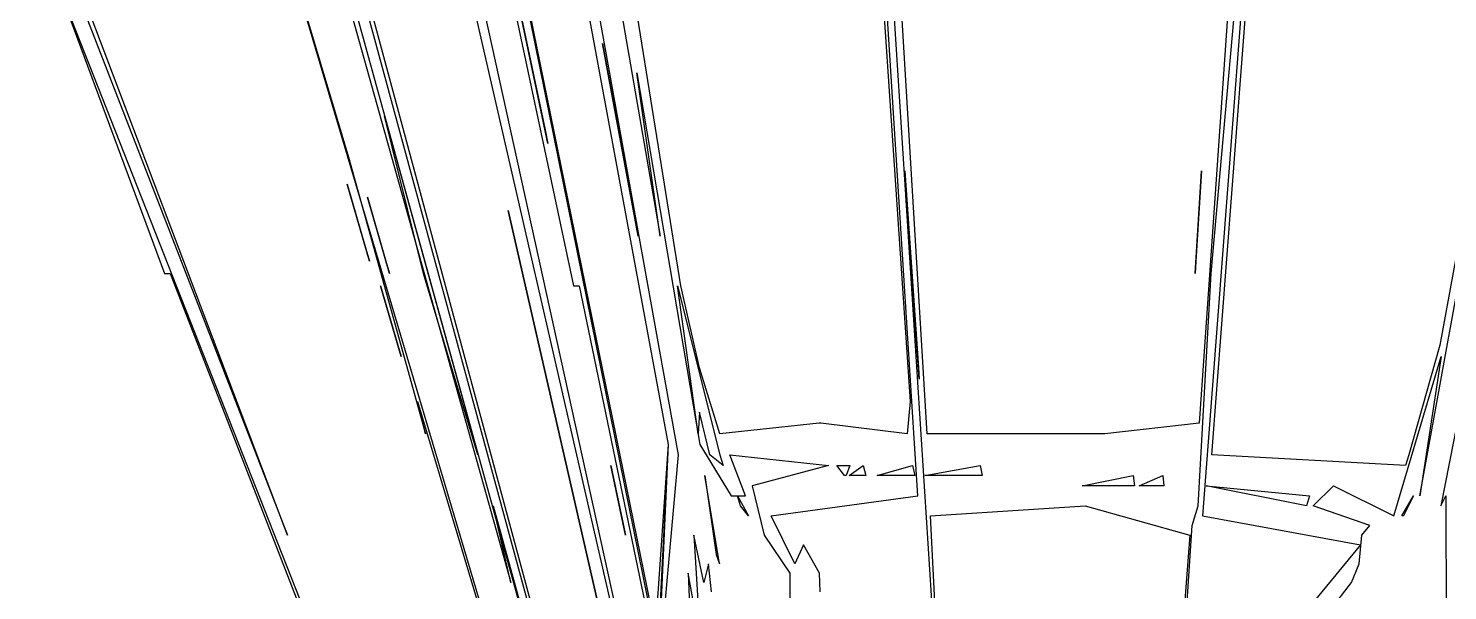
# Model space of a CAD drawing. Extents: x -11977 to 11953, y 2004 to 30000.
# Drawn here: x -2366 to 922, y 4599 to 5901 of the extents above; entities that cross this region are included whole.
import ezdxf

# ---------------------------------------------------------------- set-up
doc = ezdxf.new("R2010")
doc.units = 0

msp = doc.modelspace()

# ---------------------------------------------------------------- linework, layer by layer
for p, q in [((-1618.8679, 4281.3036), (-11765.625, 30000, 582.1429)), ((-11578.125, 30000, 600), (-1765.3409, 4727.2727)), ((-954.7284, 3348.0885), (-8882.8125, 30000, 397.619)), ((-919.7095, 3452.2822), (-8250, 30000, 469.0476)), ((-8132.8125, 30000, 367.8571), (-1050.5995, 3990.4077)), ((-859.8425, 4913.3858), (-5367.1875, 30000, 141.6667)), ((-304.9228, 4818.5328), (-1898.4375, 30000, 171.4286)), ((-1898.4375, 30000, 171.4286), (-248.8665, 4191.4358)), ((2296.875, 30000, 171.4286), (354.2065, 4772.4665)), ((5859.375, 30000, 159.5238), (906.6282, 4795.389)), ((-1765.3409, 4727.2727), (-4262.585, 11319.7279)), ((-853.7726, 5304.9947), (-1572.2114, 9769.0802)), ((-1761.0465, 9674.4186), (-883.3828, 4937.6855)), ((-1761.0465, 9674.4186), (-883.3828, 4937.6855)), ((-1761.0465, 9674.4186), (-883.3828, 4937.6855)), ((-628.7908, 9581.5739), (-322.7043, 5037.336)), ((659.8859, 9490.4943), (346.7532, 4987.013)), ((-283.002, 4962.2266), (-550.8475, 9401.1299)), ((376.1811, 4913.3858), (719.774, 9401.1299)), ((-919.5652, 4173.913), (-2032.902, 9227.3567)), ((-913.2911, 4513.5624), (-1823.741, 8978.4173)), ((-912.6913, 4493.2493), (-1823.741, 8978.4173)), ((-912.6913, 4493.2493), (-1823.741, 8978.4173)), ((-1923.3788, 8518.7713), (-929.9748, 4191.4358)), ((-2311.5689, 7911.252), (-1623.9057, 5602.6936)), ((-957.0904, 3667.8913), (-2036.8664, 7668.2028)), ((-1162.0767, 5634.3115), (-1540.2385, 7439.6423)), ((-1540.2385, 7439.6423), (-1168.672, 5666.2883)), ((858.3012, 4818.5328), (1136.2595, 6351.145)), ((-1291.9355, 6193.5484), (-1102.4442, 5304.9947)), ((375, 5333.3333), (444.4853, 6117.6471)), ((-1016.5652, 6080.3898), (-901.9544, 5420.1954)), ((-2313.5593, 6043.5835), (-2050, 5333.3333)), ((-1637.9061, 6007.2202), (-1248.2886, 4617.9463)), ((-952.7687, 5420.1954), (-1035.7227, 5866.04)), ((-1035.7227, 5866.04), (-957.9694, 5449.7817)), ((-901.9544, 5420.1954), (-955.7491, 5797.9094)), ((-955.7491, 5797.9094), (-810.089, 4937.6855)), ((-1450, 5333.3333), (-1540.411, 5698.6301)), ((-1540.411, 5698.6301), (-1330.8605, 4937.6855)), ((-1168.672, 5666.2883), (-1162.0767, 5634.3115)), ((990.4063, 5634.3115), (904.3478, 5167.7019)), ((-1623.9057, 5602.6936), (-1446.0239, 4962.2266)), ((-302.1407, 5088.685), (-335.1562, 5571.4286)), ((-335.1562, 5571.4286), (-303.6885, 5114.7541)), ((337.5, 5333.3333), (352.567, 5571.4286)), ((352.567, 5571.4286), (339.3126, 5361.9764)), ((-1575.0806, 5361.9764), (-1627.525, 5540.5105)), ((-1627.525, 5540.5105), (-1583.5853, 5390.9287)), ((-1529.1667, 5333.3333), (-1579.8013, 5509.9338)), ((-1579.8013, 5509.9338), (-1537.3792, 5361.9764)), ((-1005.8979, 4394.3662), (-1254.3359, 5479.6926)), ((-1254.3359, 5479.6926), (-1010.3448, 4413.7931)), ((-957.9694, 5449.7817), (-952.7687, 5420.1954)), ((-1583.5853, 5390.9287), (-1575.0806, 5361.9764)), ((-1537.3792, 5361.9764), (-1529.1667, 5333.3333)), ((339.3126, 5361.9764), (337.5, 5333.3333)), ((-2050, 5333.3333), (-2037.5, 5333.3333)), ((-2037.5, 5333.3333), (-1527.3167, 4022.5624)), ((-1324.311, 4913.3858), (-1450, 5333.3333)), ((344.6686, 4795.389), (375, 5333.3333)), ((-1502.1627, 5141.0917), (-1550.0531, 5304.9947)), ((-1550.0531, 5304.9947), (-1509.9379, 5167.7019)), ((-1102.4442, 5304.9947), (-1090.0106, 5304.9947)), ((-1090.0106, 5304.9947), (-854.3478, 4173.913)), ((-814.1153, 4962.2266), (-862.0616, 5304.9947)), ((-862.0616, 5304.9947), (-763.878, 4913.3858)), ((-811.168, 5114.7541), (-853.7726, 5304.9947)), ((-1509.9379, 5167.7019), (-1502.1627, 5141.0917)), ((904.3478, 5167.7019), (832.9724, 4913.3858)), ((797.8967, 4772.4665), (907.724, 5141.0917)), ((907.724, 5141.0917), (858.3012, 4818.5328)), ((-763.7177, 4962.2266), (-811.168, 5114.7541)), ((-303.6885, 5114.7541), (-302.1407, 5088.685)), ((-1446.0239, 4962.2266), (-1463.9758, 5037.336)), ((-1463.9758, 5037.336), (-1050.6589, 3654.4656)), ((-322.7043, 5037.336), (-329.5229, 4962.2266)), ((-810.5422, 5012.0482), (-814.1153, 4962.2266)), ((-786.9094, 4913.3858), (-810.5422, 5012.0482)), ((-533.7662, 4987.013), (-763.7177, 4962.2266)), ((-529.8701, 4987.013), (-533.7662, 4987.013)), ((-329.5229, 4962.2266), (-529.8701, 4987.013)), ((346.7532, 4987.013), (127.9324, 4962.2266)), ((-1330.8605, 4937.6855), (-1324.311, 4913.3858)), ((-883.3828, 4937.6855), (-913.2911, 4513.5624)), ((-883.3828, 4937.6855), (-905.6706, 4493.2493)), ((-883.3828, 4937.6855), (-902.7125, 4513.5624)), ((-810.089, 4937.6855), (-737.8378, 4818.5328)), ((124.0557, 4962.2266), (-283.002, 4962.2266)), ((127.9324, 4962.2266), (124.0557, 4962.2266)), ((-901.0705, 4453.1668), (-859.8425, 4913.3858)), ((-756.3173, 4889.3242), (-786.9094, 4913.3858)), ((-763.878, 4913.3858), (-756.3173, 4889.3242)), ((-703.9575, 4818.5328), (-740.8465, 4913.3858)), ((-740.8465, 4913.3858), (-511.8511, 4889.3242)), ((825.0735, 4889.3242), (376.1811, 4913.3858)), ((832.9724, 4913.3858), (825.0735, 4889.3242)), ((-982.3864, 4727.2727), (-1016.0627, 4889.3242)), ((-1016.0627, 4889.3242), (-987.0599, 4749.7621)), ((-511.8511, 4889.3242), (-688.4578, 4841.9011)), ((-475.1462, 4865.4971), (-492.7522, 4889.3242)), ((-492.7522, 4889.3242), (-462.1939, 4889.3242)), ((-462.1939, 4889.3242), (-471.345, 4865.4971)), ((-463.7427, 4865.4971), (-431.6357, 4889.3242)), ((-431.6357, 4889.3242), (-425.731, 4865.4971)), ((-399.1228, 4865.4971), (-317.0421, 4889.3242)), ((-317.0421, 4889.3242), (-311.6959, 4865.4971)), ((-288.8889, 4865.4971), (-160.431, 4889.3242)), ((-160.431, 4889.3242), (-155.848, 4865.4971)), ((-764.7059, 4661.0644), (-798.2456, 4865.4971)), ((-798.2456, 4865.4971), (-771.9512, 4682.9268)), ((-688.4578, 4841.9011), (-661.0795, 4727.2727)), ((-471.345, 4865.4971), (-475.1462, 4865.4971)), ((-425.731, 4865.4971), (-463.7427, 4865.4971)), ((-311.6959, 4865.4971), (-399.1228, 4865.4971)), ((-155.848, 4865.4971), (-288.8889, 4865.4971)), ((75.6547, 4841.9011), (193.8596, 4865.4971)), ((196.7022, 4841.9011), (75.6547, 4841.9011)), ((193.8596, 4865.4971), (196.7022, 4841.9011)), ((208.0504, 4841.9011), (262.2807, 4865.4971)), ((264.7915, 4841.9011), (208.0504, 4841.9011)), ((262.2807, 4865.4971), (264.7915, 4841.9011)), ((595.6772, 4795.389), (363.1426, 4841.9011)), ((363.1426, 4841.9011), (602.3166, 4818.5328)), ((610.6628, 4795.389), (658.1959, 4841.9011)), ((658.1959, 4841.9011), (797.8967, 4772.4665)), ((-737.8378, 4818.5328), (-703.9575, 4818.5328)), ((-722.7799, 4818.5328), (-697.2275, 4772.4665)), ((-715.562, 4795.389), (-722.7799, 4818.5328)), ((-645.0287, 4772.4665), (-304.9228, 4818.5328)), ((602.3166, 4818.5328), (595.6772, 4795.389)), ((816.5392, 4772.4665), (843.2432, 4818.5328)), ((843.2432, 4818.5328), (820.2677, 4772.4665)), ((906.6282, 4795.389), (918.5328, 4818.5328)), ((918.5328, 4818.5328), (919.8113, 4281.3036)), ((-1248.2886, 4617.9463), (-1288.7608, 4795.389)), ((-1288.7608, 4795.389), (-922.9008, 3464.2609)), ((-697.2275, 4772.4665), (-715.562, 4795.389)), ((-589.916, 4661.0644), (-645.0287, 4772.4665)), ((-275.9082, 4772.4665), (82.4207, 4795.389)), ((-246.6273, 4209.1062), (-275.9082, 4772.4665)), ((82.4207, 4795.389), (325, 4727.2727)), ((330.2569, 4749.7621), (344.6686, 4795.389)), ((354.2065, 4772.4665), (720.4524, 4704.9953)), ((742.1503, 4749.7621), (610.6628, 4795.389)), ((820.2677, 4772.4665), (816.5392, 4772.4665)), ((-987.0599, 4749.7621), (-982.3864, 4727.2727)), ((293.4783, 4173.913), (330.2569, 4749.7621)), ((723.8636, 4727.2727), (742.1503, 4749.7621)), ((-800.9251, 4617.9463), (-823.5795, 4727.2727)), ((-823.5795, 4727.2727), (-815.0321, 4575.6187)), ((-661.0795, 4727.2727), (-601.6729, 4639.4052)), ((-569.7455, 4704.9953), (-589.916, 4661.0644)), ((-532.8067, 4639.4052), (-569.7455, 4704.9953)), ((325, 4727.2727), (282.5146, 4156.5362)), ((720.4524, 4704.9953), (371.2693, 4281.3036)), ((717.3669, 4661.0644), (723.8636, 4727.2727)), ((-771.9512, 4682.9268), (-764.7059, 4661.0644)), ((-821.9891, 4554.7445), (-837.2677, 4639.4052)), ((-837.2677, 4639.4052), (-827.7975, 4433.3925)), ((-790.1961, 4661.0644), (-800.9251, 4617.9463)), ((-782.8729, 4596.6851), (-790.1961, 4661.0644)), ((-601.6729, 4639.4052), (-601.3686, 4554.7445)), ((-531.4917, 4596.6851), (-532.8067, 4639.4052)), ((699.9075, 4617.9463), (717.3669, 4661.0644)), ((651.1861, 4554.7445), (699.9075, 4617.9463))]:
    msp.add_line(p, q)

doc.saveas('drawing.dxf')
